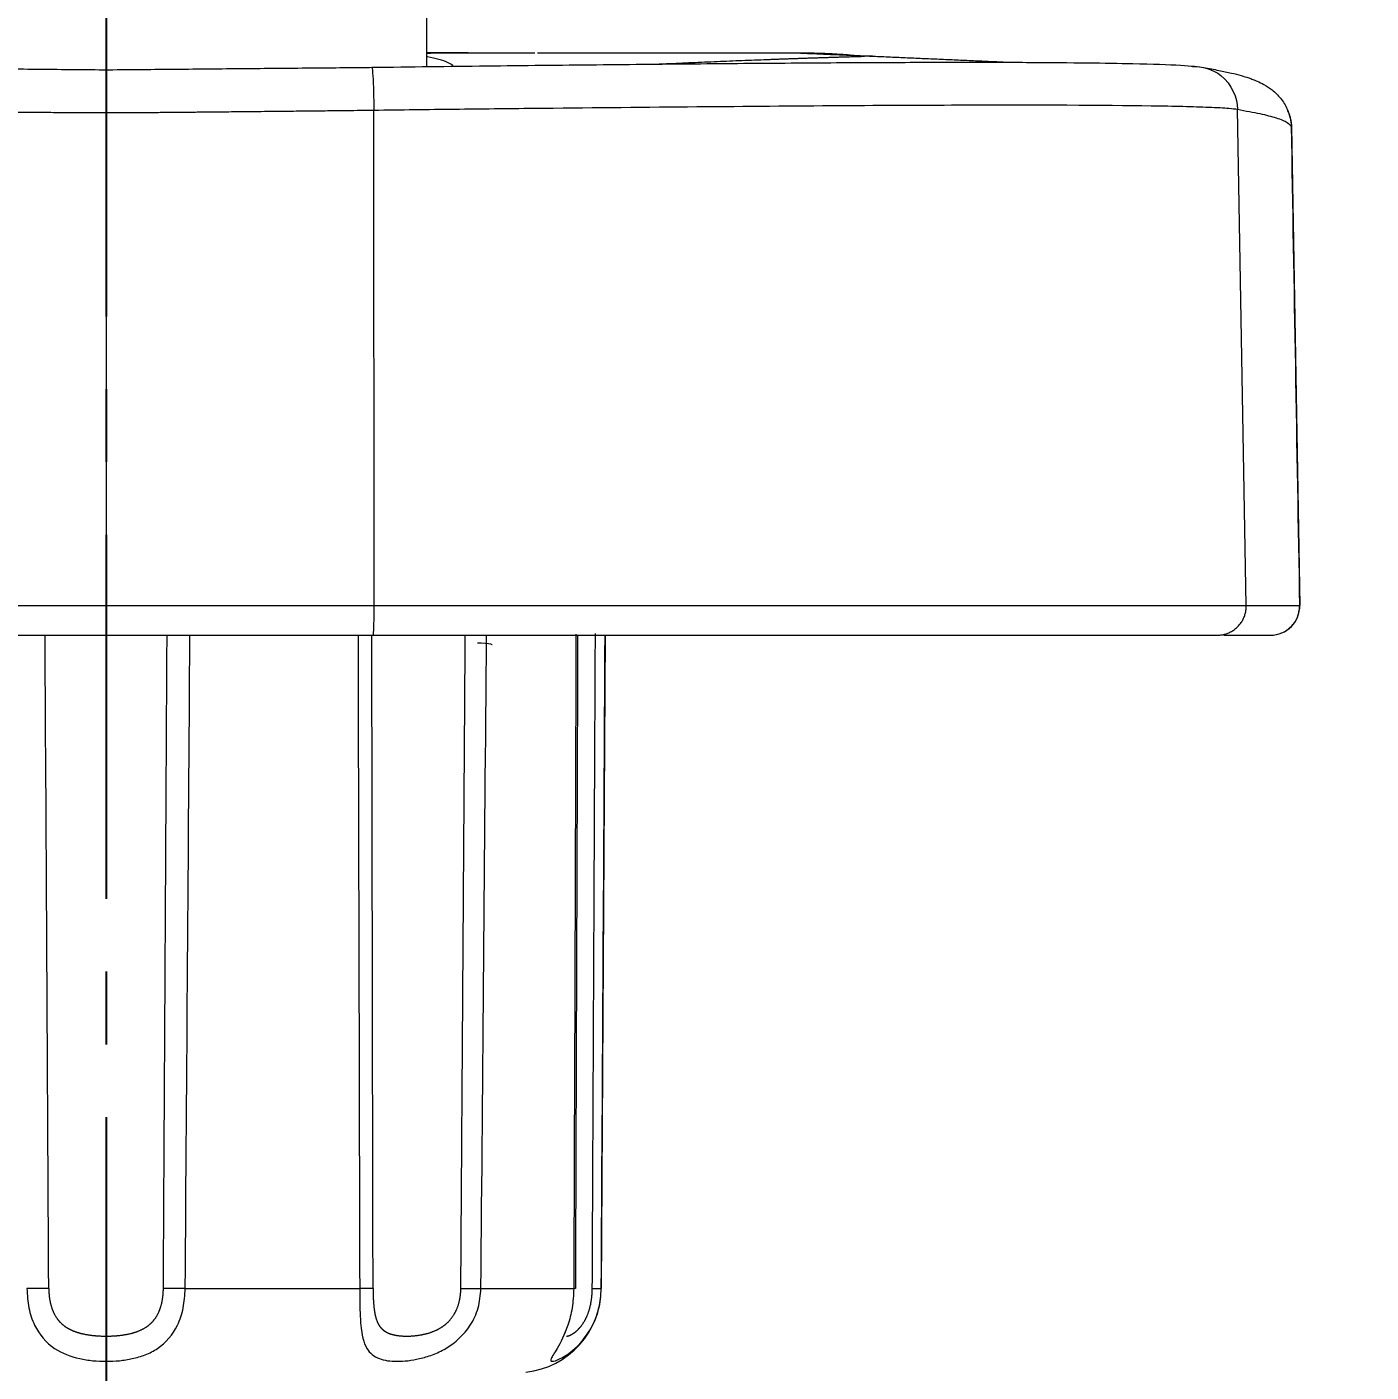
# Model space of a CAD drawing. Extents: x 0 to 1354, y 0 to 992.
# Drawn here: x 364.86 to 411.01, y 301.93 to 348.13 of the extents above; entities that cross this region are included whole.
import ezdxf

# ---------------------------------------------------------------- set-up
doc = ezdxf.new("R2010")
doc.units = 0
doc.header["$LTSCALE"] = 10
doc.header["$MEASUREMENT"] = 0
doc.header["$PDMODE"] = 3
doc.header["$PDSIZE"] = -10
doc.linetypes.add('CENTER', pattern=[2, 1.25, -0.25, 0.25, -0.25])
doc.layers.get('0').update_dxf_attribs({"linetype": 'CONTINUOUS'})
doc.layers.get('DEFPOINTS').update_dxf_attribs({"linetype": 'CONTINUOUS'})
doc.layers.add('1', color=7, linetype='CONTINUOUS')
doc.layers.add('치수', color=7, linetype='CONTINUOUS', lineweight=25)
doc.styles.add('Daelim Dimension', font='')
doc.styles.get('Daelim Dimension').set_extended_font_data('NanumGothic')
doc.dimstyles.new('DEFAULT', dxfattribs={"dimscale": 2, "dimtxt": 2, "dimasz": 2, "dimexe": 0, "dimexo": 2, "dimgap": 1, "dimtad": 1, "dimdec": 1, "dimzin": 9, "dimdsep": 46, "dimtxsty": 'Daelim Dimension', "dimcen": 0.5, "dimclrd": 252, "dimclre": 252, "dimclrt": 3, "dimadec": 1, "dimazin": 0, "dimtfac": 1, "dimtdec": 1, "dimtix": 1, "dimtmove": 0, "dimatfit": 3, "dimfxl": 1, "dimtolj": 1, "dimtzin": 1, "dimlwd": 9, "dimlwe": 9, "dimarcsym": 0})

# ---------------------------------------------------------------- blocks, each defined once
blk = doc.blocks.new('*D6')
at = {"layer": 'DEFPOINTS', "color": 0, "transparency": 16777216}
for p in [(393.1124678485739, 806.0885128611478), (463.4983000894073, 806.0885128611478), (393.1124678485739, 226.0915916947881)]:
    blk.add_point(p, dxfattribs=at)
at = {"layer": '치수', "color": 5, "lineweight": 9, "transparency": 16777216}
for p, q in [((397.1124678485739, 806.0885128611478), (463.4983000894073, 806.0885128611478)), ((463.4983000894072, 230.0915916947881), (463.4983000894073, 802.0885128611478)), ((397.1124678485739, 226.0915916947881), (463.4983000894072, 226.0915916947881))]:
    blk.add_line(p, q, dxfattribs=at)
at = {"layer": '치수', "color": 5, "transparency": 16777216}
for points in [[(462.8316334227406, 802.0885128611478), (464.164966756074, 802.0885128611478), (463.4983000894073, 806.0885128611478)], [(462.8316334227405, 230.0915916947881), (464.1649667560739, 230.0915916947881), (463.4983000894072, 226.0915916947881)]]:
    blk.add_solid(points, dxfattribs=at)
at = {"layer": '치수', "color": 7, "transparency": 16777216, "insert": (450.6113186874043, 512.6674252635955), "char_height": 20, "attachment_point": 5, "rotation": 90, "style": 'Daelim Dimension'}
blk.add_mtext('\\A1;580', dxfattribs=at)
blk = doc.blocks.new('*D7')
at = {"layer": 'DEFPOINTS', "color": 0, "transparency": 16777216}
for p in [(367.5736355797476, 868.5885132215278), (367.5736356555203, 163.5885132215278), (503.8956778933434, 163.5885132215278)]:
    blk.add_point(p, dxfattribs=at)
at = {"layer": '치수', "color": 5, "lineweight": 9, "transparency": 16777216}
for p, q in [((371.5736355797476, 868.5885132215278), (503.8956778933435, 868.5885132215278)), ((503.8956778933435, 864.5885132215278), (503.8956778933434, 167.5885132215278)), ((371.5736356555203, 163.5885132215278), (503.8956778933434, 163.5885132215278))]:
    blk.add_line(p, q, dxfattribs=at)
at = {"layer": '치수', "color": 5, "transparency": 16777216}
for points in [[(503.2290112266768, 864.5885132215278), (504.5623445600102, 864.5885132215278), (503.8956778933435, 868.5885132215278)], [(503.2290112266767, 167.5885132215278), (504.5623445600101, 167.5885132215278), (503.8956778933434, 163.5885132215278)]]:
    blk.add_solid(points, dxfattribs=at)
at = {"layer": '치수', "color": 7, "transparency": 16777216, "insert": (491.037308794631, 512.545936735826), "char_height": 20, "attachment_point": 5, "rotation": 90, "style": 'Daelim Dimension'}
blk.add_mtext('\\A1;705', dxfattribs=at)

msp = doc.modelspace()

# ---------------------------------------------------------------- linework, layer by layer
at = {"color": 1, "linetype": 'CENTER'}
msp.add_open_spline([(367.5736355797476, 872.5885128611487), (367.5736355797476, 867.5885128611487), (367.5736355797476, 159.5885128611487)], degree=1, knots=[0, 0, 0.0070126227208976, 1, 1], dxfattribs=at)
at = {"layer": '1', "color": 7, "linetype": 'Continuous', "lineweight": 18}
for p, q in [((378.5736356555203, 632.7590752215272), (378.5736356555203, 346.7675902215276)), ((380.0086716555202, 347.2372822215273), (378.5735906555201, 347.2372822215273)), ((367.5736356555203, 345.1838372215277), (367.5736406555202, 328.2539342215275)), ((376.7773726555206, 328.2547342215273), (376.7676496555205, 345.2685452215276)), ((408.2700726555204, 344.6901702215275), (408.5569546555203, 328.2547342215273)), ((384.7072386555201, 327.2372252215275), (384.5766806555202, 304.7961312215273))]:
    msp.add_line(p, q, dxfattribs=at)
at = {"layer": '1', "color": 7, "linetype": 'Continuous', "lineweight": 13}
for p, q in [((406.7187986555205, 328.2547342215273), (406.4224796555204, 345.2990352215272)), ((408.5569546555203, 328.2547342215273), (408.5489176555202, 328.2547342215273)), ((370.2914286555206, 304.7961312215273), (376.2805096555203, 304.7961312215273)), ((380.4444106555202, 304.7961312215273), (383.6311336555204, 304.7961312215273)), ((384.5766806555202, 304.7961312215273), (384.5750136555203, 304.7961312215273))]:
    msp.add_line(p, q, dxfattribs=at)
at = {"layer": '1', "color": 7, "linetype": 'Continuous', "lineweight": 18}
for centre, radius, start, end in [((407.5571066555203, 328.2372822215273), 0.99999999937494, 270, 1.000000000001776), ((381.6767296555204, 304.8130032215274), 2.9, 276.1748730000199, 359.6666670000001)]:
    msp.add_arc(centre, radius, start, end, dxfattribs=at)
at = {"layer": '1', "color": 7, "linetype": 'Continuous', "lineweight": 13, "extrusion": (0, 0, -1)}
for centre, major_axis, ratio, start_param, end_param in [((365.0156806555206, 304.8019492215278), (0.9999753190903912, 0.007025761826150291), 0.004755999999719439, 0.9390779598303154, 1.731361161467096), ((370.1315906555201, 304.8019492215278), (-0.9999753189775216, 0.007025761824954256), 0.004756000000263202, 4.551824145747078, 5.344107347124808), ((375.7684406555204, 304.8019492215278), (0.9999972969119794, 0.002325115614523039), 0.00815899999994964, 0.2409390378934531, 1.03322223959465), ((379.68745465552, 304.8019492215278), (-0.999964391734319, 0.00843893487904322), 0.0008729999998578585, 1.637189270928383, 2.429472472061808), ((382.6867606555202, 304.8019492215278), (-0.9999940016466716, 0.003463621034732218), 0.007744999999723634, 3.111979653130051, 3.476660294009156), ((383.5751286555205, 304.8019492215278), (-0.9999825734795001, 0.005903620628834798), 0.006092999999899092, 2.335306668904967, 3.127589870245101)]:
    msp.add_ellipse(centre, major_axis=major_axis, ratio=ratio, start_param=start_param, end_param=end_param, dxfattribs=at)
at = {"layer": '1', "color": 7, "linetype": 'Continuous', "lineweight": 18}
for points, degree, knots in [([(378.5768216969086, 347.2300460008407), (379.325967788081, 347.2325163716534), (380.6004036137365, 347.236421341782), (381.8051623990614, 347.2366791047018), (382.2941864502832, 347.2364501655782)], 3, [0, 0, 0, 0, 0.590039568852105, 1, 1, 1, 1]), ([(382.3879347975299, 347.2372817068097), (382.5078281450528, 347.2372821480919), (382.7640015698757, 347.2372830614634), (383.1663765498524, 347.2372816454233), (383.5605581460509, 347.2372824860975), (383.970512282503, 347.2372828268451), (384.424365903049, 347.2372816878931), (384.9938526820911, 347.2372825773925), (385.5619013239643, 347.2372819841028), (386.0807717016696, 347.2372820343714), (386.5044618449256, 347.237282210069), (386.8988270702707, 347.237282066206), (387.2644575233908, 347.2372818710517), (387.5276646194666, 347.2372818539932), (387.6997185659643, 347.2372818901338), (387.7911643150101, 347.2372819172713), (387.8855787349403, 347.2372819507866), (387.9829430607356, 347.2372819864574), (388.0832380187871, 347.237282018021), (388.186443532979, 347.237282036129), (388.2925387283844, 347.237282029562), (388.4015018085297, 347.23728200864), (388.5133101104057, 347.2372819822137), (388.6279401267993, 347.2372819585346), (388.7453675007418, 347.2372819442096), (388.8655670077178, 347.237281943568), (388.9885125379424, 347.2372819577956), (389.114177077231, 347.2372819839372), (389.2425326896941, 347.2372820140288), (389.3735504766009, 347.2372820330986), (389.5072005354741, 347.237282020985), (389.6434523082808, 347.2372819956065), (389.7822741833997, 347.2372819705258), (389.9236335351688, 347.2372819564532), (390.0674966945776, 347.2372819594591), (390.2138289526306, 347.2372819798763), (390.3625944307819, 347.2372820111211), (390.5137564383972, 347.2372820373009), (390.6672758854543, 347.2372820350881), (390.8231178402671, 347.2372820229832), (390.9812279055232, 347.2372820131575), (391.1416204981433, 347.2372820127227), (391.2489672726233, 347.2372820196713), (391.303107797431, 347.2372820231765)], 3, [0, 0, 0, 0, 0.0378479801921219, 0.08102686101155901, 0.1278119128738841, 0.163634525848787, 0.2123727044230067, 0.2739545769285053, 0.348284398602721, 0.3981267825143373, 0.4449846762311005, 0.4888750670199193, 0.5298135306027496, 0.567815068631258, 0.577816821349176, 0.5881728796970307, 0.5988828344591128, 0.6099462678372954, 0.6213627542415294, 0.6331318611212544, 0.6452531444576609, 0.6577261357526679, 0.670550354361797, 0.6837253115661412, 0.697250511384694, 0.7111254514485791, 0.7253496239416333, 0.7399225166120371, 0.7548436138599425, 0.7701123979052403, 0.7857283452489359, 0.8016909154272153, 0.8179995622166831, 0.8346537376626234, 0.8516528932579567, 0.8689964812148242, 0.88668395583618, 0.9047147749943664, 0.9230883977981704, 0.941804275688904, 0.960861861789354, 0.9802606146949177, 1, 1, 1, 1]), ([(391.303107797431, 347.2372820231765), (391.3295839572397, 347.2372591923652), (391.3821016396369, 347.2372139055376), (391.4603332184643, 347.2368492169442), (391.5373440765857, 347.2362769501526), (391.6131474644076, 347.2354845494772), (391.6877466579017, 347.2344856188708), (391.7611465533787, 347.2332866328609), (391.833350676442, 347.2318956309225), (391.9043619857257, 347.2303199446831), (391.974182682176, 347.2285667892763), (392.0428142778601, 347.2266431066016), (392.1102575974464, 347.2245556036657), (392.1765127964809, 347.2223107397178), (392.2415793763303, 347.2199147269682), (392.3054561732542, 347.2173735270164), (392.3681414492985, 347.2146928556747), (392.4296328881346, 347.2118781783763), (392.4899275587441, 347.2089346980672), (392.5490221463301, 347.2058673732838), (392.6243777975624, 347.2017194518905), (392.7153085514778, 347.1962907767636), (392.8211463628463, 347.1893009196854), (392.923827870331, 347.1818481025928), (393.0233789668682, 347.1739493702205), (393.1198185164612, 347.1656214859229), (393.2131586118267, 347.1568782669985), (393.3034068269553, 347.147739642204), (393.3905508582748, 347.1381973398527), (393.4746170310364, 347.1283357904911), (393.5294504685794, 347.1212592129084), (393.556396127995, 347.1177817170967)], 3, [0, 0, 0, 0, 0.0354777521649289, 0.0703730954112163, 0.1046901697752338, 0.1384330141045036, 0.1716055653416249, 0.2042116764710265, 0.2362551215557051, 0.267739599802869, 0.2986687396912565, 0.3290461031723074, 0.3588751899583828, 0.3881594419125818, 0.4169022475559581, 0.4451069433423096, 0.4727768000398769, 0.4999150508627991, 0.526524909046819, 0.5526095715111876, 0.5781722228018654, 0.6263539287160977, 0.6731725248490679, 0.7186391034097765, 0.7627648844375234, 0.80556108920677, 0.8470388301986193, 0.8872095079933402, 0.9260849397237944, 0.9636774543210186, 1, 1, 1, 1]), ([(376.7033878284738, 346.7386704510143), (378.0256013857925, 346.7570931749344), (380.6139470452599, 346.7906393200685), (384.4124550872557, 346.8295805851619), (387.9921525259083, 346.8641806745866), (391.3160238648511, 346.8915401890715), (394.3353733039903, 346.9088500866412), (397.020180840314, 346.9157269090472), (399.3450039160571, 346.9111984319322), (401.2972634531252, 346.8956872665037), (403.1186292897378, 346.8647029703163), (404.5603891223691, 346.8168199332656), (405.1016225073049, 346.7627146150378), (405.2462883705361, 346.7330789605223)], 3, [0, 0, 0, 0, 0.0934732789887186, 0.1848999676528796, 0.2745983764431369, 0.3625872085813766, 0.4488785997712128, 0.5334831344535627, 0.6164071333387173, 0.6976630648420789, 0.7772543323014072, 0.8934558100909902, 1, 1, 1, 1]), ([(404.8774774409994, 346.7682497181656), (405.2017137189478, 346.7750706299937), (405.564774811297, 346.679186141849), (406.2251310261531, 346.1602780165138), (406.4164027492761, 345.686693068202), (406.4224777785421, 345.2990351578362)], 3, [0, 0, 0, 0, 0.4331769347039664, 0.4331769347039664, 1, 1, 1, 1]), ([(405.251793656485, 346.7379668002457), (405.4358362900921, 346.702598748577), (405.7701905028407, 346.6353820795055), (406.1968966212025, 346.5476861429895), (406.5291301453185, 346.4621467999439), (406.768414218659, 346.387883413229), (406.9404494256014, 346.326168684385), (407.104577341097, 346.2603482027305), (407.3418945684375, 346.1450310430421), (407.6263442772706, 345.9599309742887), (407.9215378001563, 345.6766056801696), (408.0645232288516, 345.4382636567177), (408.1247375527678, 345.3027002072447)], 3, [0, 0, 0, 0, 0.1579022222925996, 0.3019034512763309, 0.4258833875951403, 0.5298429000687721, 0.5880211730833389, 0.6446626401972029, 0.7145061893362007, 0.7980042687766278, 0.8951892686368734, 1, 1, 1, 1]), ([(367.5736355797485, 345.7101687245874), (367.5736361543727, 345.6210229992764), (367.5736366356396, 345.5309764764813), (367.5736368021571, 345.3541027137046), (367.5736364868976, 345.2672844239585), (367.573635579748, 345.1838373211392)], 3, [0, 0, 0, 0, 0.5, 0.5, 1, 1, 1, 1]), ([(376.7446365297606, 327.2372820447383), (377.4911631818632, 327.2372820447383), (377.7626219880758, 327.2372820447383), (378.288121827497, 327.2372820447383), (378.6567193889778, 327.2372820447383), (379.3717695289724, 327.2372820447383), (380.0883819917899, 327.2372820447383), (380.598857279575, 327.2372820447383), (381.0533218183987, 327.2372820447383), (381.2540390684126, 327.2372820447383), (381.5557893326049, 327.2372820447383), (383.7168279173238, 327.2372820447383), (385.8052324698256, 327.2372820447383), (389.0725073003828, 327.2372820447383), (392.0003714054205, 327.2372820447383), (394.8913469826016, 327.2372820447383), (397.2964883205991, 327.2372820447383), (398.4928098884757, 327.2372820447383), (400.5980732492199, 327.2372820447383), (402.3771312192293, 327.2372820447383), (403.8138399624358, 327.2372820447383), (404.8816832084667, 327.2372820447383), (405.5719439284658, 327.2372820447383), (405.7229518036715, 327.2372820447383)], 2, [0, 0, 0, 0.03125, 0.03125, 0.0625, 0.0625, 0.125, 0.125, 0.1875, 0.1875, 0.25, 0.25, 0.375, 0.375, 0.5, 0.5, 0.625, 0.625, 0.6875, 0.75, 0.8125, 0.875, 0.9375, 1, 1, 1]), ([(383.7643398160385, 327.2369824411442), (383.7637814978657, 327.0773284396771), (383.7600125823333, 325.9994600565481), (383.7536185663548, 324.1693822816112), (383.7457439425248, 321.9127541556088), (383.7394684220581, 320.1125538459589), (383.733171753011, 318.3049049554972), (383.725370626039, 316.0633487453636), (383.7147353884448, 313.0030135147679), (383.7014106871256, 309.161317044525), (383.6916491090878, 306.3397329022107), (383.6863250731826, 304.7987140656026)], 3, [0, 0, 0, 0, 0.0213457488959288, 0.1441110648169326, 0.244681525555938, 0.3230571304816503, 0.3847980374315731, 0.4863644073935552, 0.6227535268790648, 0.7939653827059472, 1, 1, 1, 1]), ([(405.9459999661372, 327.2372820447383), (405.9527917751097, 327.2372820447383), (405.9597109837409, 327.2372820447383), (406.080647338084, 327.2372820447383), (406.1926545636093, 327.2372820447383), (406.4357358864863, 327.2372820447383), (406.6362978097086, 327.2372820447383), (406.889124041933, 327.2372820447383), (407.0719612423986, 327.2372820447383), (407.141418583014, 327.2372820447383), (407.1881500745449, 327.2372820447383), (407.266297573447, 327.2372820447383), (407.3168818669901, 327.2372820447383), (407.3741043241498, 327.2372820447383), (407.4179853770579, 327.2372820447383), (407.4685792886221, 327.2372820447383), (407.5176684628864, 327.2372820447383), (407.5295818473091, 327.2372820447383), (407.537344777978, 327.2372820447383), (407.5490859661372, 327.2372820447383)], 2, [0, 0, 0, 0.0066695872132845, 0.0066695872132845, 0.148573931897101, 0.148573931897101, 0.432382621264734, 0.432382621264734, 0.5742869659485506, 0.5742869659485506, 0.7161913106323672, 0.7161913106323672, 0.7871434829742753, 0.7871434829742753, 0.8580956553161835, 0.8580956553161835, 0.9290478276580916, 0.964523913829046, 0.964523913829046, 1, 1, 1]), ([(380.325587388329, 326.9799543154566), (380.3704722565608, 326.9770615655441), (380.6372558463772, 326.9585054283004), (380.8042945349621, 326.9354328802281), (380.823615860369, 326.9161608609227), (380.8236123083502, 326.9131863707942)], 3, [0, 0, 0, 0, 0.1360372942602642, 0.8659786819162443, 1, 1, 1, 1])]:
    msp.add_open_spline(points, degree=degree, knots=knots, dxfattribs=at)
at = {"layer": '1', "color": 7, "linetype": 'Continuous', "lineweight": 13}
for points, knots in [([(379.4857642756961, 346.7964500336336), (379.4369401722724, 346.8315363696436), (379.2137422015553, 346.9601634354597), (378.8970175217046, 347.0496785171147), (378.6042447835935, 347.0991597511681)], [0, 0, 0, 0, 0.2491374961268153, 1, 1, 1, 1]), ([(386.4738383609201, 346.8499713471153), (386.5868764106863, 346.8552545713944), (386.9932949058066, 346.8740761948854), (387.6892537198237, 346.9052535128742), (388.5568455547959, 346.9421629890401), (389.414810426741, 346.9767537238915), (390.0299154225213, 347.0002097875592), (390.4088723137365, 347.014193782991), (390.5558959729369, 347.0195652630462), (390.7025431667125, 347.0248694453346), (390.8488142541046, 347.0301068823435), (390.9947091164236, 347.0352781121935), (391.1402277601992, 347.0403836985199), (391.2853701561526, 347.0454242197518), (391.4301362840938, 347.0504002774348), (391.5745261214156, 347.0553124783771), (391.7185396655982, 347.0601615439462), (391.8621769325346, 347.0649482251154), (392.0054379465005, 347.0696732582026), (392.1483227390959, 347.0743373766925), (392.2908313499352, 347.078941309195), (392.4329638198033, 347.0834857801863), (392.5747202130065, 347.087971513997), (392.7161005293242, 347.0923992234023), (392.8571050274254, 347.096769656988), (392.9977330135516, 347.1010834272208), (393.1379873238907, 347.1053417959945), (393.27785736849, 347.1095443529164), (393.4173825957432, 347.1136968693579), (393.5100524688391, 347.1164196450898), (393.5563961695243, 347.1177812904587)], [0, 0, 0, 0, 0.0460329882804012, 0.1656839744290117, 0.2849036790858893, 0.4038452486008995, 0.5226629811710553, 0.5434590796301599, 0.5642454877287967, 0.585023035820886, 0.6057925554179198, 0.6265548791422377, 0.6473108406739283, 0.6680612746905613, 0.6888070167990243, 0.7095489035895093, 0.7302877735697458, 0.751024466175525, 0.7717598208202521, 0.7924946767094826, 0.8132298726689342, 0.8339662469804581, 0.8547046372288073, 0.8754458801623253, 0.896190811570944, 0.91694026628959, 0.9376950788003828, 0.9584560831108712, 0.9792241125915724, 1, 1, 1, 1]), ([(367.5736095596976, 346.6551797218633), (367.5736094877466, 346.6550955490573), (367.5736094160939, 346.6550091684414), (367.5736050250584, 346.6495571706698), (367.5736018029838, 346.6360560111932), (367.5735976660326, 346.5911809556853), (367.5735967526375, 346.5597915162168), (367.573597102486, 346.4792980930686), (367.573598364947, 346.4301948660516), (367.5736026742752, 346.3164850842302), (367.5736057180784, 346.2518976148301), (367.5736129949937, 346.1111850011237), (367.5736172238785, 346.0350903475839), (367.5736261875263, 345.8763053963546), (367.5736309184917, 345.7936451826606), (367.5736355797485, 345.7101687245874)], [0, 0, 0, 0, 0.0027455037096835, 0.0027455037096835, 0.1689545864247362, 0.1689545864247362, 0.335163669139789, 0.335163669139789, 0.5013727518548418, 0.5013727518548418, 0.6675818345698945, 0.6675818345698945, 0.8337909172849473, 0.8337909172849473, 1, 1, 1, 1]), ([(376.703828042454, 346.7323079395026), (376.7131002379365, 346.7092244014523), (376.7236827191982, 346.615512908247), (376.7499802517891, 346.1424431183439), (376.7625319575982, 345.6625024194243), (376.7676497406987, 345.2685453617562)], [0, 0, 0, 0, 0.3825125426463432, 0.3825125426463432, 1, 1, 1, 1]), ([(358.3796190900944, 345.2685453777301), (358.4493708735035, 345.2676969678612), (358.6027743596005, 345.265831079633), (358.8537401205185, 345.2629406953345), (359.1464168499433, 345.2596486249111), (359.4808091444993, 345.2559754783513), (359.8569205706058, 345.2519150515507), (360.2747552641272, 345.2474697475193), (360.7343172566452, 345.2426390568542), (361.2356105257081, 345.2374233248354), (361.7786387947399, 345.2318225049164), (362.3634054038857, 345.225836952716), (363.0213549018767, 345.2191458149348), (363.6968278428817, 345.2123235538008), (364.3341537832594, 345.2059625409627), (364.846210272347, 345.200945506818), (365.2782271277715, 345.1968203872755), (365.6643187382833, 345.193404277238), (366.0386009865019, 345.1904404647528), (366.3899493830295, 345.1880185731759), (366.7183630285085, 345.1861350727565), (367.0238412783565, 345.1848081298774), (367.3063837334712, 345.1839733742897), (367.4871002306354, 345.1838813753836), (367.573635579749, 345.1838373220869)], [0, 0, 0, 0, 0.0227686967991335, 0.0500746689496423, 0.0819179016577089, 0.1182983822500425, 0.1592161033510993, 0.2046710655178361, 0.2546632793234813, 0.3091927667475199, 0.3682595616667566, 0.4318637092071976, 0.5000052636937281, 0.5829435059586332, 0.6522566422170869, 0.7079445146249075, 0.7500071112787284, 0.7932039721785632, 0.8339062090158007, 0.8721138615924549, 0.9078269856630504, 0.9410456532503358, 0.9717699542775348, 1, 1, 1, 1]), ([(367.5736355797485, 345.1838373220869), (367.6276268410188, 345.1838493727157), (367.7387439337167, 345.1838741735971), (367.9101212115847, 345.1841951490258), (368.0909018304428, 345.1847184083615), (368.2810857398158, 345.1854680832473), (368.4806728526755, 345.1864372721909), (368.6896630468177, 345.1876280366785), (368.9080561587989, 345.1890398640232), (369.1358519810888, 345.1906728776864), (369.3730502522881, 345.1925273832119), (369.6196506715096, 345.1946021521314), (369.9159774021891, 345.1972645190988), (370.3007457149452, 345.2009377491356), (370.8126682413226, 345.2059555715844), (371.45012895527, 345.2123197902367), (372.2395644080593, 345.2202963525867), (373.1045354293251, 345.2291092176927), (373.9686112182653, 345.238008174181), (374.7289403540385, 345.2459493385766), (375.3855382349489, 345.2529240833026), (375.9384197907134, 345.2589520401914), (376.3876036328843, 345.263970697353), (376.6524855092985, 345.2671591058249), (376.7676497156199, 345.2685453483871)], [0, 0, 0, 0, 0.0176133385187046, 0.0362492544688628, 0.0559077810790086, 0.0765889473178825, 0.0982927785011875, 0.1210192967120645, 0.1447685210771662, 0.1695404679276133, 0.1953351508654889, 0.2221525807505297, 0.2499927656174138, 0.2920115845251037, 0.3476849068434306, 0.4170127236528391, 0.4999948705817093, 0.6052615810670491, 0.6992489625573552, 0.7819571920807215, 0.8533863855526035, 0.9135365933049618, 0.9624078108224488, 1, 1, 1, 1]), ([(376.7676497156235, 345.2685453483875), (377.2306032600336, 345.2750558991499), (378.1533447068382, 345.2880324820105), (379.9889186604469, 345.3105022940788), (383.1703346211748, 345.3436786766913), (389.3595033185329, 345.4043242934174), (397.3240196162105, 345.4620761486997), (402.3837550854578, 345.442557151395), (404.5933064208789, 345.4002047898346), (405.5056706502337, 345.3716698069231), (406.1281398399569, 345.3409727771284), (406.3346054010813, 345.3115555291877), (406.4224796547524, 345.2990351907172)], [0, 0, 0, 0, 0.0316295020988942, 0.063042724007285, 0.125595915277594, 0.2506068264444897, 0.5000374559359071, 0.7493152705718328, 0.8112836768159141, 0.8747240953844894, 0.9466810514978752, 1, 1, 1, 1]), ([(406.4224796547455, 345.2990351907167), (406.5605290739413, 345.2717807602455), (406.8366371666252, 345.2172700722729), (407.3080808577324, 345.126798651195), (407.793413418271, 345.0009901228075), (408.1524106838397, 344.8564039172577), (408.2274766989772, 344.7564898392973), (408.2608853687111, 344.712022360555)], [0, 0, 0, 0, 0.1249910769814756, 0.2499905328760147, 0.4999704892492088, 0.7774582712126303, 1, 1, 1, 1]), ([(358.3698981449706, 328.2547344698853), (359.1366955199105, 328.2546677970124), (359.9035668524261, 328.2546011212269), (361.4373556315213, 328.2544677638323), (362.204256797937, 328.2544010822241), (363.7381346429165, 328.2542677131876), (364.5051253545275, 328.25420102576), (366.0392873387882, 328.2540676450888), (366.8064440100943, 328.254000951845), (367.5736355797585, 328.2539342556945)], [0, 0, 0, 0, 0.25, 0.25, 0.5, 0.5, 0.75, 0.75, 1, 1, 1, 1]), ([(367.5736355797585, 328.2539342556945), (367.5736362885104, 328.1945183242249), (367.573636909699, 328.1327468798552), (367.5736379421437, 328.0073814557866), (367.573638353042, 327.9438001641427), (367.5736389477834, 327.8187328419911), (367.5736391314135, 327.7572729260544), (367.5736392820895, 327.6408078904885), (367.5736392492154, 327.5858342916783), (367.5736390074248, 327.4862393664105), (367.57363879889, 327.4416415047051), (367.5736382693153, 327.3653555510462), (367.5736379487967, 327.3336728819693), (367.5736372674878, 327.2839711608865), (367.5736369071346, 327.2659397915038), (367.573636211353, 327.2425881041197), (367.5736400573746, 327.2372603167921), (367.573631664879, 327.2372844989602)], [0, 0, 0, 0, 0.1249762363769479, 0.1249762363769479, 0.2499524727538958, 0.2499524727538958, 0.3749287091308437, 0.3749287091308437, 0.4999049455077916, 0.4999049455077916, 0.6248811818847395, 0.6248811818847395, 0.7498574182616874, 0.7498574182616874, 0.8748336546386354, 0.8748336546386354, 1, 1, 1, 1]), ([(367.573635579738, 328.2539342561861), (368.3408277426506, 328.2540009521233), (369.1079844716592, 328.2540676451542), (370.6421451330866, 328.2542010253999), (371.4091346302912, 328.2542677126146), (372.9430127236446, 328.2544010812251), (373.7099153591648, 328.2544677626204), (375.2437051388347, 328.2546011195889), (376.010576144944, 328.2546677951616), (376.7773731005409, 328.2547344678217)], [0, 0, 0, 0, 0.25, 0.25, 0.5, 0.5, 0.75, 0.75, 1, 1, 1, 1]), ([(376.7773730794097, 328.254734456558), (376.8421945790014, 328.2547344482925), (377.0412236969888, 328.2547329465935), (377.3915391842961, 328.2547255564398), (377.8458141385963, 328.2547157832389), (378.3511508445645, 328.2547314295691), (378.9102929835713, 328.2547619533163), (379.5189055790851, 328.2547581086985), (380.1831542828004, 328.2547412277052), (380.9086168211834, 328.2547243788338), (381.7033260833623, 328.2547237100632), (382.5751776638399, 328.2547253608561), (383.5330389627229, 328.2547245604462), (384.5854514308512, 328.254730070096), (385.7411192984063, 328.2547616044437), (387.0062453135229, 328.2547885151641), (388.385259218127, 328.2548012167615), (389.8827340009147, 328.2547868390473), (391.5102717898544, 328.2547438235963), (393.2775599645279, 328.2547243807119), (395.1436328020673, 328.2547477693172), (397.005764283017, 328.2547503955127), (398.7430859813217, 328.2547278885238), (400.2762283968482, 328.2547458168353), (401.5883533293281, 328.254754755673), (402.6950626793295, 328.2547411540043), (403.6180255936588, 328.2547271648348), (404.371453982244, 328.2547531540247), (404.9699520671784, 328.2547693318718), (405.4356789150333, 328.2547632752551), (405.7945307102687, 328.2547455673564), (406.069947917038, 328.2547287336326), (406.2811882573447, 328.2547323703036), (406.4430089737661, 328.2547344694947), (406.5670539236539, 328.254733817075), (406.6561068897562, 328.254734936472), (406.7012165021692, 328.2547346089202), (406.7187986303538, 328.2547344834763)], [0, 0, 0, 0, 0.0044848825782644, 0.0137514914331142, 0.0241038552019958, 0.0355528178978041, 0.0481061719420595, 0.0617838191954197, 0.0767143758580975, 0.0930799990073264, 0.1110491271159173, 0.1308496529736531, 0.1527319520350193, 0.1769769246235398, 0.2038790916310203, 0.2337173013568163, 0.2668017579737332, 0.3034402295126188, 0.3441745627395952, 0.3902034129127832, 0.442323346362477, 0.4979453729942293, 0.5533570387809857, 0.6063559001706984, 0.6557152313724521, 0.7018677562831429, 0.7452860940180762, 0.7854459207246871, 0.8216180868175772, 0.8537231961404863, 0.8822158476361138, 0.9075628716732154, 0.9302078094904138, 0.950631917651902, 0.9693188197911542, 0.9867408932476204, 1, 1, 1, 1]), ([(406.7187968982917, 328.2547344226166), (406.7558871401284, 328.2547342824007), (406.7911393359, 328.2547341421848), (406.8428550327353, 328.2547339318601), (406.8599324133666, 328.2547338617521), (406.8939478620109, 328.2547337215358), (406.9108603564937, 328.2547336514278), (406.9612523035548, 328.2547334411036), (406.99438047898, 328.2547333008868), (407.0595258202507, 328.2547330204541), (407.0915467905061, 328.2547328802382), (407.1860401566473, 328.2547324595891), (407.2469277102991, 328.2547321791569), (407.3645682844999, 328.2547316182911), (407.4213364541274, 328.2547313378584), (407.6949675347264, 328.2547299356945), (407.8809104902598, 328.2547288139619), (408.1096317445172, 328.2547271313631), (408.1774893755787, 328.2547265704964), (408.2964790524225, 328.2547254487624), (408.347588154671, 328.2547248878952), (408.4119491526703, 328.2547240465944), (408.4313544074575, 328.2547237661609), (408.466114587658, 328.2547232052937), (408.4814844140037, 328.2547229248596), (408.5079449872978, 328.254722363992), (408.5190030784447, 328.2547220835579), (408.5367392484391, 328.2547215226903), (408.5434531419401, 328.2547212422558), (408.5481444000602, 328.2547209618222)], [0, 0, 0, 0, 0.0312499999999993, 0.0312499999999993, 0.046874999999999, 0.046874999999999, 0.0624999999999986, 0.0624999999999986, 0.09374999999999901, 0.09374999999999901, 0.1249999999999994, 0.1249999999999994, 0.1875000000000001, 0.1875000000000001, 0.2500000000000008, 0.2500000000000008, 0.5000000000000004, 0.5000000000000004, 0.6250000000000002, 0.6250000000000002, 0.7500000000000001, 0.7500000000000001, 0.8125000000000001, 0.8125000000000001, 0.875, 0.875, 0.9375, 0.9375, 1, 1, 1, 1]), ([(407.5490859659831, 327.2372820447383), (407.6145347496149, 327.2372820447206), (407.6799819149005, 327.2437281325826), (407.8083643222953, 327.2692653959805), (407.871296389897, 327.2883559400577), (407.9922299738405, 327.3384490841779), (408.0502284998615, 327.3694504455686), (408.1590658508794, 327.4421744189729), (408.2099019846582, 327.4838952327434), (408.3024605447231, 327.576455293917), (408.3441806823166, 327.6272922525911), (408.416903478209, 327.7361313702893), (408.4479043382939, 327.794130838053), (408.4979966740875, 327.9150663860185), (408.5170869111644, 327.9779994758508), (408.5426237668239, 328.1063839687938), (408.5490697539572, 328.1718321973456), (408.5490697583673, 328.2372820442722)], [0, 0, 0, 0, 0.125, 0.125, 0.25, 0.25, 0.375, 0.375, 0.5, 0.5, 0.625, 0.625, 0.75, 0.75, 0.875, 0.875, 1, 1, 1, 1]), ([(364.8558420222275, 304.7961313382018), (364.8695535039301, 304.5725005650409), (364.8965774709577, 304.1317465479749), (365.1510169420703, 303.3685502430214), (365.7130468595851, 302.7018680248991), (366.492789950546, 302.4105406864903), (367.114579445958, 302.312420594176), (367.4217357053276, 302.3039437758664), (367.573635579749, 302.2997516827625)], [0, 0, 0, 0, 0.1519648387687327, 0.2995075865154846, 0.5640967142814018, 0.7909825803888554, 0.8966333297069025, 1, 1, 1, 1]), ([(367.573635579749, 302.2997516823013), (367.7264282250708, 302.303850136291), (368.0323283550711, 302.3120554894065), (368.4873379359092, 302.3844537889916), (368.9344255554261, 302.5146605338875), (369.5269621097182, 302.8141224449435), (369.9954154551169, 303.3667983286466), (370.250346767546, 304.1297135260431), (370.2775787886135, 304.5714578487516), (370.2914291379748, 304.7961313381973)], [0, 0, 0, 0, 0.1038553457084216, 0.2079246922293622, 0.3184675448105985, 0.4363181500365246, 0.7001787429503538, 0.8475093293368925, 1, 1, 1, 1]), ([(376.2805095669532, 304.7961313381977), (376.2816800082969, 304.5724254452969), (376.283986804965, 304.1315285040662), (376.3178483270613, 303.3680895575633), (376.4623221943452, 302.7017789230083), (376.9015217736555, 302.3592894696774), (377.5405475431758, 302.2712253521615), (378.2072512306254, 302.3435745155296), (378.787077592986, 302.5151061164277), (379.4326166677388, 302.8144448193113), (380.0284423336284, 303.3672283590902), (380.385048738297, 304.1299351852165), (380.4243978732193, 304.5715339015708), (380.4444108726002, 304.7961313381977)], [0, 0, 0, 0, 0.0760230124608288, 0.1498320550367761, 0.2821851318257439, 0.3956759783713533, 0.4998610236952294, 0.6035527727200852, 0.658883117470684, 0.7178727399929551, 0.8499418180116631, 0.9236802966781674, 1, 1, 1, 1]), ([(383.6311340076454, 304.7961313381977), (383.6192023213412, 304.5724271529523), (383.5956864276473, 304.131533577224), (383.3930388174513, 303.3680634961945), (383.0515109859102, 302.7019547207726), (382.8471108190424, 302.4090957370788), (382.8288425957912, 302.3142148480335), (382.8929458052726, 302.2854439431082), (383.088659297955, 302.3436096973389), (383.3921851552009, 302.5150988732623), (383.7887661565451, 302.8144497158485), (384.2335497377539, 303.3672274557937), (384.5251185960065, 304.1299353621987), (384.5581924288913, 304.5715339612968), (384.5750138049671, 304.7961313381977)], [0, 0, 0, 0, 0.0759945807591359, 0.1497760196580175, 0.2820795981970731, 0.3955280006586189, 0.4483588359749338, 0.5000480691776339, 0.6037010387485905, 0.6590106905872634, 0.7179782518616692, 0.8499979378183886, 0.9237088392843256, 1, 1, 1, 1])]:
    msp.add_open_spline(points, degree=3, knots=knots, dxfattribs=at)
at = {"layer": '1', "color": 7, "linetype": 'Continuous', "lineweight": 18}
for points, degree in [([(391.4206282479627, 347.2290198901599), (393.937543090894, 347.1193906868318)], 1), ([(393.9149626145522, 347.1221136492384), (398.5915483872955, 346.9142816910601)], 1), ([(358.3889460243236, 346.7389076689349), (367.6281107459836, 346.6551641526473)], 1), ([(367.5191811824525, 346.6548153376364), (376.7585389221708, 346.7384404605803)], 1), ([(408.1337972332412, 345.2814446845607), (408.2740401689321, 344.9578799389662), (408.2695343753148, 344.6892869426235)], 2), ([(408.2677518091382, 344.6972347600192), (408.267010613783, 344.6996413619042), (408.2643349764248, 344.7058386163606), (408.2616593390667, 344.7120358708169)], 3), ([(358.4026345147108, 327.2372820447383), (362.9775881502792, 327.2372820447383), (367.573635579749, 327.2372820447383)], 2), ([(367.573635579749, 327.2372820447383), (372.1696636879615, 327.2372820447383), (376.7446365297606, 327.2372820447383)], 2)]:
    msp.add_open_spline(points, degree=degree, dxfattribs=at)
msp.add_rational_spline([(393.5563966251825, 347.1177766097242), (393.6745750086338, 347.1406373918187), (393.7958192847049, 347.1427619622252), (393.9172900188819, 347.1217132017071)], [1.204446828081754, 1.153612785770361, 1.112258347087312, 1.080383512032607], degree=3, dxfattribs=at)
at = {"layer": '1', "color": 7, "linetype": 'Continuous', "lineweight": 13}
for points in [[(408.1193644673253, 345.3006353579356), (408.2103205279973, 345.1021691512972), (408.2576742288265, 344.8955464605212), (408.2608849582457, 344.7120223533659)], [(408.2608853687111, 344.712022360555), (408.356638251129, 339.226255225605), (408.4523911335432, 333.7404880906518), (408.5481440159615, 328.2547209557076)], [(408.5490697583673, 328.2372820442722), (408.5490697578048, 328.2430998101279), (408.549018987183, 328.2489175759754), (408.5489174542331, 328.2547344557568)], [(365.6062256586301, 304.8022601297023), (365.5640662557335, 312.2805176251156), (365.5219068528368, 319.758775120529), (365.4797474499401, 327.2370326159428)], [(370.2914291372454, 304.7961313382023), (370.3455547192884, 312.2764961895343), (370.3996803013315, 319.7568610408669), (370.4538058833741, 327.2372258921994)], [(376.2237991678039, 327.2372256825067), (376.242702634172, 319.7568609010702), (376.2616061005401, 312.2764961196337), (376.2805095669078, 304.7961313381973)], [(376.739557138013, 304.8022601297023), (376.7256019590159, 312.2805174421644), (376.7116467800188, 319.7587747546265), (376.6976916010217, 327.2370320670886)], [(380.4444108721159, 304.7961313382023), (380.5084326070182, 312.2764960404536), (380.5724543419196, 319.7568607427049), (380.6364760768215, 327.2372254449563)], [(383.7067597422952, 327.2771671368616), (383.6815511640725, 319.7834885373065), (383.6563425858503, 312.2898099377524), (383.6311340076281, 304.7961313381973)], [(384.5750138049566, 304.7961313382023), (384.6189752132195, 312.2764961607643), (384.6629366214829, 319.7568609833259), (384.7068980297454, 327.2372258058874)], [(383.3285634091826, 303.3094744355756), (383.3226717053399, 303.2855252151201), (383.3189046261432, 303.2655578994343), (383.3172696720803, 303.2487339683037)]]:
    msp.add_open_spline(points, degree=3, dxfattribs=at)
for points, weights in [([(376.7446365419265, 327.2372819234076), (376.7640823052061, 327.2372819075865), (376.777711846989, 327.6609025709174), (376.7773724746985, 328.254734456558)], [1.175826999803772, 0.9413812110811888, 0.9413910004742194, 1.175856367982864]), ([(405.7229518036715, 327.2372820447379), (406.3144984848345, 327.2372830732163), (406.7291205312786, 327.660899274357), (406.7187965969752, 328.2547344226175)], [1.175846400946728, 0.9413879722232033, 0.9413845330682388, 1.175836083481835]), ([(369.5410455005995, 304.802260129705), (369.5837839260075, 312.2805104595307), (369.6259546511978, 319.7587678646194), (369.6676900119592, 327.2370306609271)], [1.00000000007283, 1.000000000075553, 1.000000000078244, 1.000000000080882]), ([(379.753804012501, 304.802260129705), (379.8047937644924, 312.2805102899063), (379.8554295097879, 319.7587675253737), (379.9058132204555, 327.2370301520584)], [1.00000000007305, 1.000000000075782, 1.000000000078474, 1.000000000081127]), ([(384.267326347227, 304.802260129705), (384.3028032271914, 312.3004774972103), (384.3383055734521, 319.7987019778145), (384.3738574720724, 327.2969318739422)], [1.00000000007252, 1.000000000075241, 1.000000000077923, 1.000000000080557])]:
    msp.add_rational_spline(points, weights, degree=3, dxfattribs=at)
for points, weights, knots in [([(365.6062256586301, 304.8022601297023), (365.6070764560841, 304.6533912992961), (365.6205763678595, 304.5087694870388), (365.6748621488082, 304.2281679214154), (365.7147669340848, 304.0985205437798), (365.8223033434833, 303.8632047320045), (365.8888682214024, 303.7607885354216), (366.0453897447678, 303.5857057527667), (366.1343715397679, 303.5139597101959), (366.325729019984, 303.3963789917132), (366.4298528786303, 303.3494821283282), (366.6448083031851, 303.2750676406438), (366.7557157941833, 303.2473038587248), (367.0974425565528, 303.1832666967855), (367.3384859325347, 303.1654679550954), (367.810774888198, 303.1655738893767), (368.046569971611, 303.182769663503), (368.5060196736858, 303.268640710821), (368.7244863218534, 303.336670109785), (369.0140446865125, 303.5146995734247), (369.1018424273461, 303.5857398116084), (369.2577781868649, 303.7600123579266), (369.3248147661534, 303.8631376716819), (369.4316395628503, 304.0963631434795), (369.4723469264277, 304.2284533106974), (369.5261142742684, 304.5051697255142), (369.5401967788684, 304.6537538137256), (369.5410455008678, 304.8022601297023)], [1.000000000006031, 1.000000000006033, 1.000000000006033, 1.000000000006064, 1.000000000006097, 1.000000000006319, 1.000000000006493, 1.000000000006995, 1.000000000007314, 1.000000000007987, 1.00000000000835, 1.000000000009029, 1.000000000009341, 1.000000000010128, 1.000000000010444, 1.000000000010444, 1.00000000001014, 1.000000000009077, 1.000000000008334, 1.000000000007309, 1.000000000006996, 1.000000000006495, 1.000000000006315, 1.000000000006103, 1.000000000006061, 1.000000000006028, 1.000000000006032, 1.000000000006031], [0, 0, 0, 0, 0.062500000000002, 0.062500000000002, 0.1250000000000021, 0.1250000000000021, 0.1875000000000016, 0.1875000000000016, 0.2500000000000022, 0.2500000000000022, 0.3125000000000016, 0.3125000000000016, 0.3750000000000011, 0.3750000000000011, 0.500000000000001, 0.500000000000001, 0.625000000000001, 0.625000000000001, 0.7499999999999999, 0.7499999999999999, 0.8125000000000004, 0.8125000000000004, 0.8749999999999998, 0.8749999999999998, 0.9374999999999992, 0.9374999999999992, 1, 1, 1, 1]), ([(376.739557138013, 304.8022601297023), (376.7398455776784, 304.6533912993107), (376.7437230595688, 304.5087694868173), (376.7611064438765, 304.2281679203068), (376.7743920547741, 304.0985205434069), (376.8151806298583, 303.8632047304479), (376.842398752216, 303.7607885350369), (376.9135780373717, 303.5857057518922), (376.9571564676203, 303.5139597100153), (377.0583531686407, 303.396378991484), (377.1168991303348, 303.3494821279589), (377.2450756228395, 303.2750676405997), (377.3146642565921, 303.2473038586893), (377.5391455559784, 303.1832666967127), (377.7108966328797, 303.16546795509), (378.0727618569063, 303.1655738893821), (378.2659160230151, 303.1827696633889), (378.6679156003788, 303.2686407112631), (378.8728709636771, 303.3366701105722), (379.1633929344566, 303.5146995734674), (379.254952971407, 303.5857398114829), (379.4229305922181, 303.7600123584323), (379.4982129336613, 303.8631376715018), (379.6213353061321, 304.0963631437578), (379.6701255109447, 304.2284533104137), (379.7352752820766, 304.5051697253537), (379.7527914314965, 304.6537538143718), (379.7538040128338, 304.8022601297023)], [1.000000000006046, 1.00000000000605, 1.000000000006038, 1.000000000006068, 1.00000000000611, 1.000000000006326, 1.000000000006504, 1.000000000007005, 1.000000000007325, 1.000000000008006, 1.000000000008364, 1.000000000009048, 1.000000000009355, 1.000000000010147, 1.000000000010466, 1.000000000010457, 1.000000000010161, 1.000000000009099, 1.000000000008352, 1.000000000007316, 1.000000000007008, 1.000000000006507, 1.00000000000633, 1.000000000006108, 1.000000000006068, 1.000000000006042, 1.00000000000605, 1.000000000006046], [0, 0, 0, 0, 0.0625, 0.0625, 0.1250000000000004, 0.1250000000000004, 0.1875000000000001, 0.1875000000000001, 0.2499999999999998, 0.2499999999999998, 0.3125000000000006, 0.3125000000000006, 0.3750000000000002, 0.3750000000000002, 0.5000000000000007, 0.5000000000000007, 0.625, 0.625, 0.7500000000000003, 0.7500000000000003, 0.8125000000000001, 0.8125000000000001, 0.8749999999999997, 0.8749999999999997, 0.9375000000000006, 0.9375000000000006, 1, 1, 1, 1]), ([(383.3810307769218, 303.1655209224775), (383.4220911392713, 303.1655739417176), (383.4822253428924, 303.1827697288079), (383.6386746037756, 303.2686407109611), (383.7342177903747, 303.3366701100347), (383.8897649103437, 303.5146995734378), (383.942245284642, 303.5857398115693), (384.0436661703893, 303.7600123580862), (384.0919688304775, 303.8631376716255), (384.1737784519855, 304.0963631435668), (384.2078220192566, 304.2284533106074), (384.2538699116217, 304.5051697254628), (384.2666237048411, 304.6537538139312), (384.2673263474662, 304.8022601297023)], [1.000000000010333, 1.000000000010334, 1.000000000010031, 1.000000000008979, 1.000000000008241, 1.000000000007231, 1.000000000006922, 1.00000000000643, 1.000000000006243, 1.000000000006039, 1.000000000005992, 1.000000000005964, 1.00000000000597, 1.000000000005968], [0, 0, 0, 0, 0.2499997146550175, 0.2499997146550175, 0.4999998097700116, 0.4999998097700116, 0.6249998573275096, 0.6249998573275096, 0.7499999048850055, 0.7499999048850055, 0.8749999524425042, 0.8749999524425042, 1, 1, 1, 1])]:
    msp.add_rational_spline(points, weights, degree=3, knots=knots, dxfattribs=at)

# ---------------------------------------------------------------- dimensions: what is measured, and where the dimension line sits
at = {"layer": '치수', "color": 5}
for base, p1, p2, angle, picture, middle, dimtype in [((503.8956778933434, 163.5885132215278), (367.5736355797476, 868.5885132215278), (367.5736356555203, 163.5885132215278), 270.0000000061581, '*D7', (503.8956778933434, 512.545936735826), 161), ((463.4983000894073, 806.0885128611478), (393.1124678485739, 226.0915916947881), (393.1124678485739, 806.0885128611478), 90, '*D6', (463.4983000894072, 512.6674252635955), 160)]:
    dim = msp.add_linear_dim(base=base, p1=p1, p2=p2, angle=angle, dimstyle='DEFAULT', override={"dimtxt": 10, "dimclrd": 5, "dimclre": 5, "dimclrt": 7}, dxfattribs=at)
    dim.commit()
    dim.dimension.update_dxf_attribs({"geometry": picture, "text_midpoint": middle, "dimtype": dimtype})

doc.saveas('drawing.dxf')
